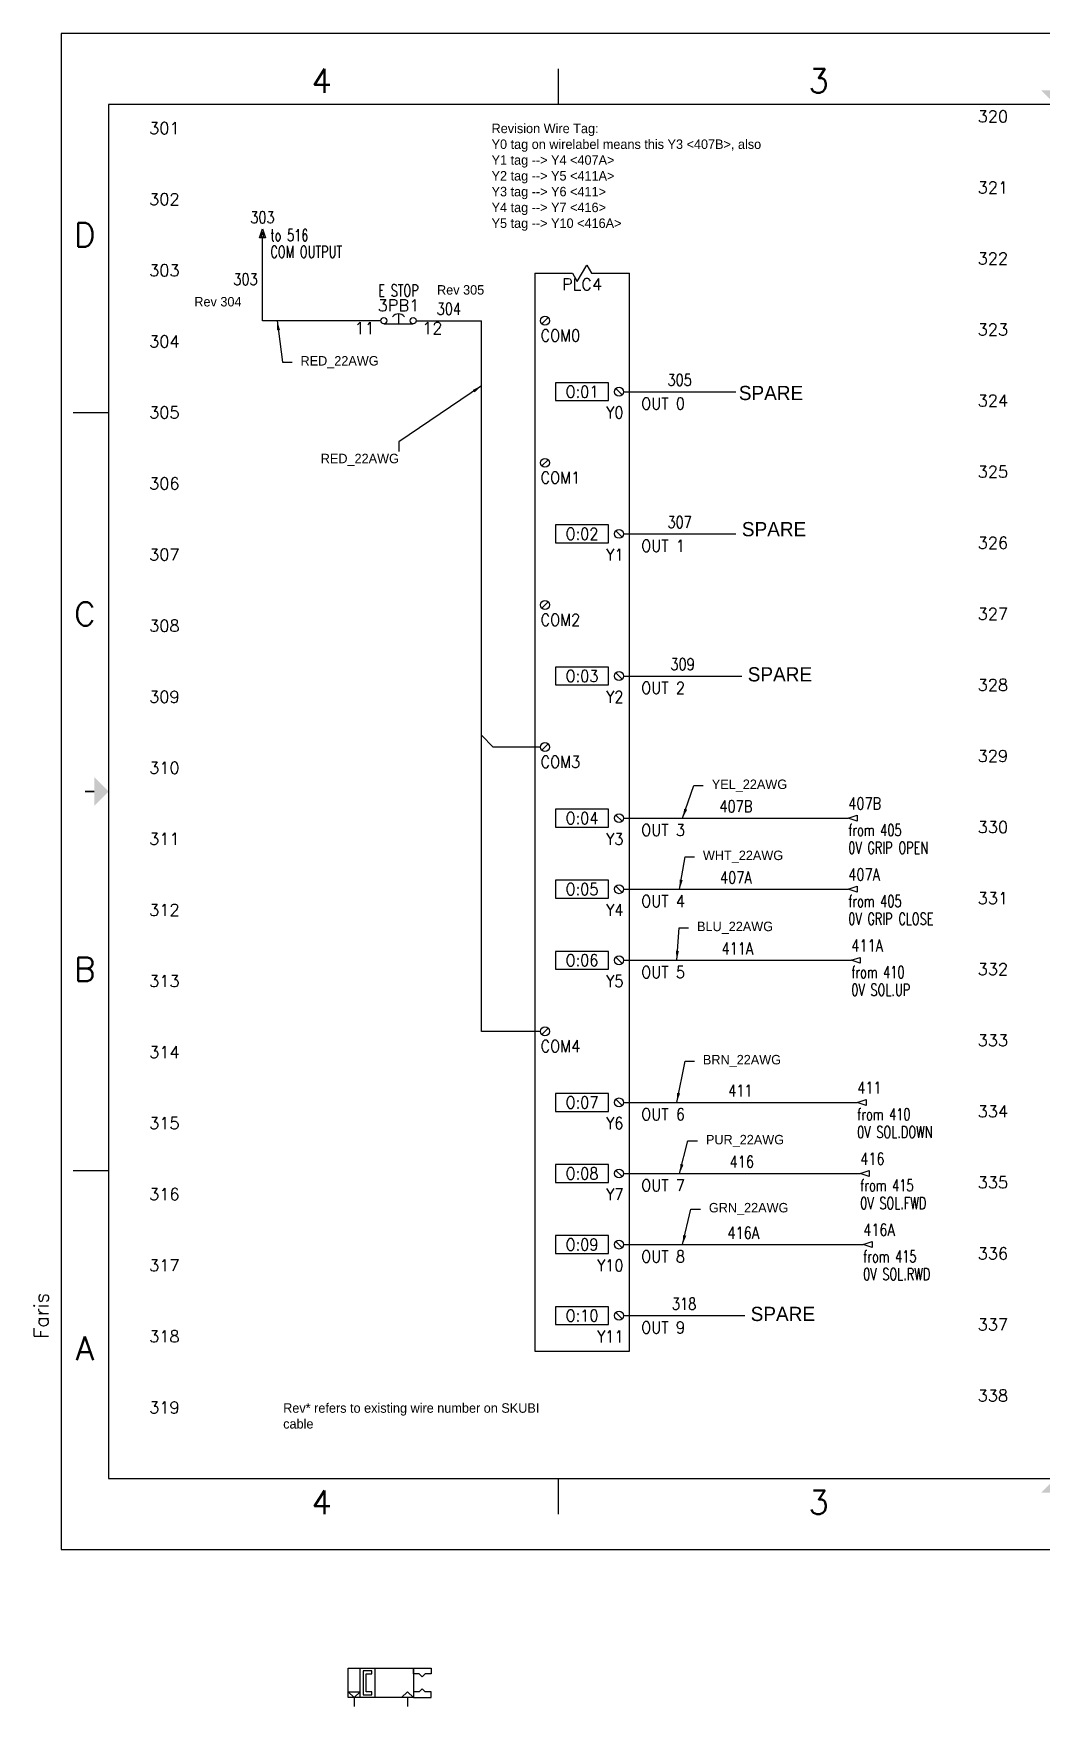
# Model space of a CAD drawing. Header units: inches. Extents: x -0.3 to 21, y -1.7 to 16.
# Drawn here: x -0.29 to 10.35, y -1.66 to 16 of the extents above; entities that cross this region are included whole.
import ezdxf
from ezdxf.enums import TextEntityAlignment as Align

# ---------------------------------------------------------------- set-up
doc = ezdxf.new("R2010")
doc.units = ezdxf.units.IN
doc.header["$MEASUREMENT"] = 0
for name, color, linetype in [('BLU_22AWG', 7, 'Continuous'), ('BRN_22AWG', 7, 'Continuous'), ('DESC', 1, 'Continuous'), ('GRN_22AWG', 7, 'Continuous'), ('GRY_20AWG', 9, 'Continuous'), ('MISC', 2, 'Continuous'), ('POS', 3, 'Continuous'), ('PUR_22AWG', 7, 'Continuous'), ('RED_22AWG', 7, 'Continuous'), ('SYMS', 7, 'Continuous'), ('TAGS', 51, 'Continuous'), ('TB_LABELS', 1, 'Continuous'), ('TERMS', 4, 'Continuous'), ('Title Block', 7, 'Continuous'), ('Viewport', 7, 'Continuous'), ('WHT_22AWG', 7, 'Continuous'), ('WIRENO', 70, 'Continuous'), ('WIREREF', 61, 'Continuous'), ('WIREREF_DEST', 61, 'Continuous'), ('XREF', 7, 'Continuous'), ('YEL_22AWG', 7, 'Continuous')]:
    doc.layers.add(name, color=color, linetype=linetype)
doc.styles.add('Roman', font='romans')
doc.styles.add('WD', font='romans.shx')
doc.dimstyles.get("Standard").update_dxf_attribs({"dimtxt": 0.18, "dimasz": 0.18, "dimexe": 0.18, "dimexo": 0.0625, "dimgap": 0.09, "dimtad": 0, "dimtih": 1, "dimtoh": 1, "dimdec": 4, "dimzin": 0, "dimdsep": 46, "dimtxsty": 'Standard', "dimcen": 0.09, "dimadec": 0, "dimazin": 0, "dimtfac": 1, "dimtdec": 4, "dimtofl": 0, "dimtmove": 0, "dimatfit": 3, "dimfxl": 1, "dimtolj": 1, "dimtzin": 0, "dimarcsym": 0})

# ---------------------------------------------------------------- blocks, each defined once
blk = doc.blocks.new('ANSI_border_C')
for p, q in [((20.5, 0.75), (20.5, 2.5)), ((14.25, 0.75), (20.5, 0.75))]:
    blk.add_line(p, q)
at = {"layer": 'Title Block'}
for p, q in [((0, 16), (0, 0)), ((21, 16), (0, 16)), ((21, 0), (21, 16)), ((5.25, 15.25), (5.25, 15.625)), ((15.75, 15.25), (15.75, 15.625)), ((0.5, 15.25), (0.5, 0.75)), ((20.5, 15.25), (0.5, 15.25)), ((15, 15.25), (15, 15)), ((20.5, 0.75), (20.5, 15.25)), ((15, 15), (20.5, 15)), ((0.125, 12), (0.5, 12)), ((20.5, 12), (20.875, 12)), ((0.125, 4), (0.5, 4)), ((20.5, 4), (20.875, 4)), ((0.5, 0.75), (20.5, 0.75)), ((5.25, 0.375), (5.25, 0.75)), ((15.75, 0.375), (15.75, 0.75)), ((0, 0), (21, 0))]:
    blk.add_line(p, q, dxfattribs=at)
at = {"layer": 'Title Block', "const_width": 0.02}
for points in [[(10.5, 15.5), (10.5, 15.4)], [(0.25, 8), (0.35, 8)], [(20.75, 8), (20.65, 8)], [(10.5, 0.5), (10.5, 0.6)]]:
    blk.add_lwpolyline(points, dxfattribs=at)
at = {"layer": 'Title Block'}
for points in [[(10.35, 15.4), (10.65, 15.4), (10.5, 15.25)], [(0.35, 7.85), (0.35, 8.15), (0.5, 8)], [(20.65, 7.85), (20.65, 8.15), (20.5, 8)], [(10.35, 0.6), (10.65, 0.6), (10.5, 0.75)]]:
    blk.add_solid(points, dxfattribs=at)
at = {"layer": 'Title Block', "style": 'Roman'}
for s, p in [('4', (2.75, 15.5)), ('3', (8, 15.5)), ('2', (13, 15.5)), ('1', (18.25, 15.5)), ('D', (0.25, 13.875)), ('D', (20.75, 13.875)), ('C', (0.25, 9.875)), ('C', (20.75, 9.875)), ('B', (0.25, 6.125)), ('B', (20.75, 6.125)), ('A', (0.25, 2.125)), ('A', (20.75, 2.125)), ('4', (2.75, 0.5)), ('3', (8, 0.5)), ('2', (13, 0.5)), ('1', (18.25, 0.5))]:
    blk.add_text(s, height=0.25, dxfattribs=at).set_placement(p, align=Align.MIDDLE_CENTER)
blk.add_text('REVISIONS', height=0.065, dxfattribs=at).set_placement((17.71, 15.083))
blk = doc.blocks.new('JIC_border_C')
blk.add_blockref('ANSI_border_C', (0, 0))
blk = doc.blocks.new('JIC_tblock_desc_C')
for p, q in [((0, 0), (0, 1.75)), ((-6.25, 0), (0, 0))]:
    blk.add_line(p, q)
at = {"layer": 'Title Block'}
for p, q in [((-6.25, 0), (-6.25, 1.75)), ((-6.25, 1.75), (0, 1.75)), ((-4.25, 0), (-4.25, 1.75)), ((-4.25, 1.25), (0, 1.25)), ((-6.25, 0.63), (0, 0.63)), ((-3.87, 0.25), (-3.87, 0.63)), ((-2.75, 0.25), (-2.75, 0.63)), ((-0.38, 0.25), (-0.38, 0.63)), ((-6.25, 0.315), (-4.25, 0.315)), ((-4.25, 0.25), (0, 0.25)), ((-3.25, 0), (-3.25, 0.25)), ((-1.75, 0), (-1.75, 0.25))]:
    blk.add_line(p, q, dxfattribs=at)
at = {"color": 0, "style": 'Roman', "flags": 8}
for tag, p in [('FNAME', (-20.636, 6.819)), ('REVDATE', (-20.636, 4.106)), ('USER', (-20.636, 1.477))]:
    blk.add_attdef(tag, p, '', height=0.15, rotation=90, dxfattribs=at)
at = {"style": 'WD'}
for tag, p in [('PROJDESC', (-2.125, 1.5)), ('TITLE1', (-2.125, 1.095)), ('TITLE2', (-2.125, 0.785))]:
    blk.add_attdef(tag, text='', height=0.08, dxfattribs=at).set_placement(p, align=Align.CENTER)
for tag, p in [('SIZE', (-4.162, 0.32)), ('FSCM_NO', (-3.4, 0.337)), ('DWG_NO', (-1.659, 0.337)), ('REV', (-0.265, 0.303)), ('SCALE', (-3.634, 0.069)), ('SHEET', (-0.883, 0.092))]:
    blk.add_attdef(tag, p, '', height=0.065, dxfattribs=at)
at = {"style": 'WD', "flags": 1}
blk.add_attdef('WD_TB', (-5.57, 0.177), '', height=0.086, dxfattribs=at)
at = {"layer": 'TB_LABELS', "style": 'WD'}
for s, p in [('SIZE', (-4.204, 0.604)), ('FSCM NO', (-3.819, 0.588)), ('DRAWING NUMBER', (-2.689, 0.579)), ('REV', (-0.336, 0.588)), ('SCALE', (-4.204, 0.158)), ('SHEET', (-1.701, 0.164))]:
    blk.add_text(s, height=0.08, dxfattribs=at).set_placement(p, align=Align.TOP_LEFT)
blk = doc.blocks.new('PLCIO_146F')
at = {"layer": 'SYMS'}
for p, q in [((-0.05, 0.413), (0.05, 0.587)), ((0.05, 0.587), (0.1, 0.5)), ((-0.5, 0.5), (-0.1, 0.5)), ((-0.5, 0.5), (-0.5, -10.875)), ((-0.1, 0.5), (-0.05, 0.413)), ((0.1, 0.5), (0.5, 0.5)), ((0.5, -10.875), (0.5, 0.5)), ((-0.357, 0.033), (-0.424, -0.033)), ((0.281, -0.656), (-0.281, -0.656)), ((-0.281, -0.656), (-0.281, -0.844)), ((0.281, -0.844), (0.281, -0.656)), ((-0.281, -0.844), (0.281, -0.844)), ((0.357, -0.717), (0.424, -0.783)), ((-0.357, -1.467), (-0.424, -1.533)), ((0.281, -2.156), (-0.281, -2.156)), ((-0.281, -2.156), (-0.281, -2.344)), ((0.281, -2.344), (0.281, -2.156)), ((0.357, -2.217), (0.424, -2.283)), ((-0.281, -2.344), (0.281, -2.344)), ((-0.357, -2.967), (-0.424, -3.033)), ((0.281, -3.656), (-0.281, -3.656)), ((-0.281, -3.656), (-0.281, -3.844)), ((0.281, -3.844), (0.281, -3.656)), ((-0.281, -3.844), (0.281, -3.844)), ((0.357, -3.717), (0.424, -3.783)), ((-0.357, -4.467), (-0.424, -4.533)), ((0.281, -5.156), (-0.281, -5.156)), ((-0.281, -5.156), (-0.281, -5.344)), ((0.281, -5.344), (0.281, -5.156)), ((0.357, -5.217), (0.424, -5.283)), ((-0.281, -5.344), (0.281, -5.344)), ((0.281, -5.906), (-0.281, -5.906)), ((-0.281, -5.906), (-0.281, -6.094)), ((0.281, -6.094), (0.281, -5.906)), ((0.357, -5.967), (0.424, -6.033)), ((-0.281, -6.094), (0.281, -6.094)), ((0.281, -6.656), (-0.281, -6.656)), ((-0.281, -6.656), (-0.281, -6.844)), ((0.281, -6.844), (0.281, -6.656)), ((-0.281, -6.844), (0.281, -6.844)), ((0.357, -6.717), (0.424, -6.783)), ((-0.357, -7.467), (-0.424, -7.533)), ((0.281, -8.156), (-0.281, -8.156)), ((-0.281, -8.156), (-0.281, -8.344)), ((0.281, -8.344), (0.281, -8.156)), ((0.357, -8.217), (0.424, -8.283)), ((-0.281, -8.344), (0.281, -8.344)), ((0.281, -8.906), (-0.281, -8.906)), ((-0.281, -8.906), (-0.281, -9.094)), ((0.281, -9.094), (0.281, -8.906)), ((0.357, -8.967), (0.424, -9.033)), ((-0.281, -9.094), (0.281, -9.094)), ((0.281, -9.656), (-0.281, -9.656)), ((-0.281, -9.656), (-0.281, -9.844)), ((0.281, -9.844), (0.281, -9.656)), ((-0.281, -9.844), (0.281, -9.844)), ((0.357, -9.717), (0.424, -9.783)), ((0.281, -10.406), (-0.281, -10.406)), ((-0.281, -10.406), (-0.281, -10.594)), ((0.281, -10.594), (0.281, -10.406)), ((-0.281, -10.594), (0.281, -10.594)), ((0.357, -10.467), (0.424, -10.533)), ((-0.5, -10.875), (0.5, -10.875))]:
    blk.add_line(p, q, dxfattribs=at)
for centre in [(-0.391, 0), (0.391, -0.75), (-0.391, -1.5), (0.391, -2.25), (-0.391, -3), (0.391, -3.75), (-0.391, -4.5), (0.391, -5.25), (0.391, -6), (0.391, -6.75), (-0.391, -7.5), (0.391, -8.25), (0.391, -9), (0.391, -9.75), (0.391, -10.5)]:
    blk.add_circle(centre, 0.0469, dxfattribs=at)
at = {"style": 'WD', "width": 0.8}
for tag, p in [('INST', (0, 1.482)), ('LOC', (0, 1.312))]:
    blk.add_attdef(tag, text='', height=0.125, dxfattribs=at).set_placement(p, align=Align.CENTER)
at = {"style": 'WD'}
blk.add_attdef('TAG_2', text='', height=0.125, dxfattribs=at).set_placement((0, 0.322), align=Align.CENTER)
at = {"layer": 'SYMS', "style": 'WD', "flags": 1}
for tag, p in [('X4TERM21', (-0.438, 0)), ('X1TERM22', (0.438, -0.75)), ('X4TERM23', (-0.438, -1.5)), ('X1TERM24', (0.438, -2.25)), ('X4TERM25', (-0.438, -3)), ('X1TERM26', (0.438, -3.75)), ('X4TERM27', (-0.438, -4.5)), ('X1TERM28', (0.438, -5.25)), ('X1TERM29', (0.438, -6)), ('X1TERM30', (0.438, -6.75)), ('X4TERM31', (-0.438, -7.5)), ('X1TERM32', (0.438, -8.25)), ('X1TERM33', (0.438, -9)), ('X1TERM34', (0.438, -9.75)), ('X1TERM35', (0.438, -10.5))]:
    blk.add_attdef(tag, p, '', height=0.01, dxfattribs=at)
at = {"layer": 'SYMS', "style": 'WD'}
for tag, width, p in [('TERMDESC21', 0.8, (-0.625, -0.062)), ('TERM22', 0.9, (0.438, -0.906)), ('TERMDESC23', 0.8, (-0.625, -1.562)), ('TERM24', 0.9, (0.438, -2.406)), ('TERMDESC25', 0.8, (-0.625, -3.062)), ('TERM26', 0.9, (0.438, -3.906)), ('TERMDESC27', 0.8, (-0.625, -4.562)), ('TERM28', 0.9, (0.438, -5.406)), ('TERM29', 0.9, (0.438, -6.156)), ('TERM30', 0.9, (0.438, -6.906)), ('TERMDESC31', 0.8, (-0.625, -7.562)), ('TERM32', 0.9, (0.438, -8.406)), ('TERM33', 0.9, (0.438, -9.156)), ('TERM34', 0.9, (0.438, -9.906)), ('TERM35', 0.9, (0.438, -10.656))]:
    blk.add_attdef(tag, text='', height=0.125, dxfattribs=dict(at, width=width)).set_placement(p, align=Align.TOP_RIGHT)
at = {"layer": 'SYMS', "style": 'WD', "width": 0.9}
for tag, p in [('TERM21', (-0.438, -0.094)), ('TERMDESC22', (0.625, -0.812)), ('TERM23', (-0.438, -1.594)), ('TERMDESC24', (0.625, -2.312)), ('TERM25', (-0.438, -3.094)), ('TERMDESC26', (0.625, -3.812)), ('TERM27', (-0.438, -4.594)), ('TERMDESC28', (0.625, -5.312)), ('TERMDESC29', (0.625, -6.062)), ('TERMDESC30', (0.625, -6.812)), ('TERM31', (-0.438, -7.594)), ('TERMDESC32', (0.625, -8.312)), ('TERMDESC33', (0.625, -9.062)), ('TERMDESC34', (0.625, -9.812)), ('TERMDESC35', (0.625, -10.562))]:
    blk.add_attdef(tag, text='', height=0.125, dxfattribs=at).set_placement(p, align=Align.TOP_LEFT)
for tag, p in [('DESCA22', (-0.688, -0.719)), ('DESCB22', (-0.688, -0.875)), ('DESCC22', (-0.688, -1.031)), ('DESCD22', (-0.688, -1.188)), ('DESCE22', (-0.688, -1.344)), ('DESCA24', (-0.688, -2.219)), ('DESCB24', (-0.688, -2.375)), ('DESCC24', (-0.688, -2.531)), ('DESCD24', (-0.688, -2.688)), ('DESCE24', (-0.688, -2.844)), ('DESCA26', (-0.688, -3.719)), ('DESCB26', (-0.688, -3.875)), ('DESCC26', (-0.688, -4.031)), ('DESCD26', (-0.688, -4.188)), ('DESCE26', (-0.688, -4.344)), ('DESCA28', (-0.688, -5.219)), ('DESCB28', (-0.688, -5.375)), ('DESCC28', (-0.688, -5.531)), ('DESCD28', (-0.688, -5.688)), ('DESCE28', (-0.688, -5.844)), ('DESCB29', (-0.688, -6.125)), ('DESCA29', (-0.688, -5.969)), ('DESCC29', (-0.688, -6.281)), ('DESCD29', (-0.688, -6.438)), ('DESCE29', (-0.688, -6.594)), ('DESCA30', (-0.688, -6.719)), ('DESCB30', (-0.688, -6.875)), ('DESCC30', (-0.688, -7.031)), ('DESCD30', (-0.688, -7.188)), ('DESCE30', (-0.688, -7.344)), ('DESCA32', (-0.688, -8.219)), ('DESCB32', (-0.688, -8.375)), ('DESCC32', (-0.688, -8.531)), ('DESCD32', (-0.688, -8.688)), ('DESCE32', (-0.688, -8.844)), ('DESCB33', (-0.688, -9.125)), ('DESCA33', (-0.688, -8.969)), ('DESCC33', (-0.688, -9.281)), ('DESCD33', (-0.688, -9.438)), ('DESCE33', (-0.688, -9.594)), ('DESCA34', (-0.688, -9.719)), ('DESCB34', (-0.688, -9.875)), ('DESCC34', (-0.688, -10.031)), ('DESCD34', (-0.688, -10.188)), ('DESCE34', (-0.688, -10.344)), ('DESCA35', (-0.688, -10.469)), ('DESCB35', (-0.688, -10.625)), ('DESCC35', (-0.688, -10.781)), ('DESCD35', (-0.688, -10.938)), ('DESCE35', (-0.688, -11.094))]:
    blk.add_attdef(tag, text='', height=0.125, dxfattribs=at).set_placement(p, align=Align.RIGHT)
for tag, p in [('TAGA22', (0, -0.75)), ('TAGA24', (0, -2.25)), ('TAGA26', (0, -3.75)), ('TAGA28', (0, -5.25)), ('TAGA29', (0, -6)), ('TAGA30', (0, -6.75)), ('TAGA32', (0, -8.25)), ('TAGA33', (0, -9)), ('TAGA34', (0, -9.75)), ('TAGA35', (0, -10.5))]:
    blk.add_attdef(tag, text='', height=0.125, dxfattribs=at).set_placement(p, align=Align.MIDDLE_CENTER)
blk = doc.blocks.new('WD_MLRH')
at = {"style": 'WD'}
blk.add_attdef('RUNGFIRST', text='', height=0.125, dxfattribs=at).set_placement((-0.25, 0), align=Align.MIDDLE_RIGHT)
at = {"style": 'WD', "flags": 1}
for tag, p in [('RUNGHORV', (-0.25, -0.127)), ('RUNGDIST', (-0.25, -0.2)), ('RUNGINC', (-0.25, -0.163)), ('WIRE-START', (-0.25, -0.356)), ('WIREMODE', (-0.25, -0.281)), ('RUNGCNT', (-0.25, -0.237)), ('WIREFMT', (-0.25, -0.321)), ('WIRE-GSUF', (-0.25, -0.396)), ('PH3SPACE', (-0.25, -0.437))]:
    blk.add_attdef(tag, text='', height=0.025, dxfattribs=at).set_placement(p, align=Align.RIGHT)
blk = doc.blocks.new('HPB12M')
for p, q in [((0, 0.074), (0, -0.031)), ((-0.156, -0.032), (0.156, -0.032))]:
    blk.add_line(p, q)
for centre in [(-0.155, 0), (0.155, 0)]:
    blk.add_circle(centre, 0.0322)
blk.add_arc((0, -0.006), 0.0781, 36.8699, 143.1301)
at = {"style": 'WD', "width": 0.7}
for tag, p in [('INST', (0, 0.738)), ('DESC1', (0, 0.412)), ('LOC', (0, 0.568)), ('DESC2', (0, 0.255)), ('XREF', (0, -0.232))]:
    blk.add_attdef(tag, text='', height=0.125, dxfattribs=at).set_placement(p, align=Align.CENTER)
at = {"style": 'WD'}
blk.add_attdef('TAG1', text='', height=0.125, dxfattribs=at).set_placement((0, 0.099), align=Align.CENTER)
for tag, p, height, flags in [('X4TERM01', (-0.188, 0), 0.0125, 1), ('FAMILY', (0.054, 0.058), 0.01, 9), ('CONTACT', (0.054, 0.042), 0.01, 9), ('X1TERM02', (0.188, 0), 0.0125, 1)]:
    blk.add_attdef(tag, p, '', height=height, dxfattribs=dict(at, flags=flags))
for tag, p in [('X2LINK', (0, 0.125)), ('X8LINK', (0, -0.094))]:
    blk.add_attdef(tag, p, '', height=0.01, dxfattribs=at)
at = {"linetype": 'Continuous', "style": 'WD', "flags": 9}
for tag, p in [('MFG', (0.076, 0)), ('CAT', (0.076, 0.017)), ('ASSYCODE', (0.076, -0.017))]:
    blk.add_attdef(tag, text='', height=0.01, dxfattribs=at).set_placement(p, align=Align.CENTER)
at = {"linetype": 'Continuous', "style": 'WD', "flags": 8}
blk.add_attdef('TERM01', text='', height=0.125, dxfattribs=at).set_placement((-0.25, -0.016), align=Align.TOP_RIGHT)
blk.add_attdef('TERM02', text='', height=0.125, dxfattribs=at).set_placement((0.25, -0.016), align=Align.TOP_LEFT)
blk = doc.blocks.new('WD_WNH')
at = {"linetype": 'Continuous', "style": 'WD', "width": 0.8}
blk.add_attdef('WIRENO', text='', height=0.125, dxfattribs=at).set_placement((0, 0.062), align=Align.CENTER)
at = {"style": 'WD', "flags": 1}
for tag, p in [('W01USER', (0, 0.078)), ('W02USER', (0, 0.07)), ('W03USER', (0, 0.062)), ('W04USER', (0, 0.055)), ('W05USER', (0, 0.047)), ('W06USER', (0, 0.039)), ('W07USER', (0, 0.031)), ('W08USER', (0, 0.023)), ('W09USER', (0, 0.016)), ('W10USER', (0, 0.008))]:
    blk.add_attdef(tag, text='', height=0.005, dxfattribs=at).set_placement(p, align=Align.CENTER)
blk = doc.blocks.new('HA1S2')
for points in [[(0, 0), (-0.031, 0), (0, 0.094), (0.031, 0), (0, 0)], [(-0.016, 0.011), (0.016, 0.011), (0, 0.058), (-0.016, 0.011)]]:
    blk.add_lwpolyline(points)
at = {"style": 'WD', "width": 0.8, "flags": 8}
blk.add_attdef('WIRENO', text='', height=0.125, dxfattribs=at).set_placement((0, 0.153), align=Align.CENTER)
at = {"style": 'WD', "flags": 1}
for tag, p in [('X8TERM01', (0, 0)), ('SIGCODE', (0.026, 0.066))]:
    blk.add_attdef(tag, p, '', height=0.01, dxfattribs=at)
at = {"style": 'WD', "width": 0.7}
for tag, p in [('XREF', (0.084, -0.036)), ('DESC1', (0.084, -0.211))]:
    blk.add_attdef(tag, p, '', height=0.125, dxfattribs=at)
blk = doc.blocks.new('WD_WNV')
at = {"linetype": 'Continuous', "style": 'WD', "width": 0.8}
blk.add_attdef('WIRENO', text='', height=0.125, dxfattribs=at).set_placement((-0.05, 0), align=Align.MIDDLE_RIGHT)
at = {"style": 'WD', "flags": 1}
for tag, p in [('W01USER', (-0.062, 0.094)), ('W02USER', (-0.062, 0.086)), ('W03USER', (-0.062, 0.078)), ('W04USER', (-0.062, 0.07)), ('W05USER', (-0.062, 0.062)), ('W06USER', (-0.062, 0.055)), ('W07USER', (-0.062, 0.047)), ('W08USER', (-0.062, 0.039)), ('W09USER', (-0.062, 0.031)), ('W10USER', (-0.062, 0.023))]:
    blk.add_attdef(tag, text='', height=0.005, dxfattribs=at).set_placement(p, align=Align.CENTER)
blk = doc.blocks.new('HT0_281')
for p in [(0, -0.125), (0.125, 0)]:
    blk.add_line(p, (0, 0.125))
at = {"style": 'WD', "flags": 1}
for tag, p in [('X2TERM01', (0, 0.125)), ('WDWSEQ', (0.096, 0.061)), ('X1TERM01', (0.125, 0)), ('X8TERM01', (0, -0.125))]:
    blk.add_attdef(tag, p, '', height=0.02, dxfattribs=at)
blk = doc.blocks.new('HA1D1')
blk.add_lwpolyline([(0.094, 0), (0.094, -0.031), (0, 0), (0.094, 0.031), (0.094, 0)])
at = {"style": 'WD', "width": 0.8, "flags": 8}
blk.add_attdef('WIRENO', (0, 0.094), '', height=0.125, dxfattribs=at)
at = {"style": 'WD', "flags": 1}
for tag, p in [('SIGCODE', (-0.02, 0.047)), ('X4TERM01', (0, 0))]:
    blk.add_attdef(tag, p, '', height=0.01, dxfattribs=at)
at = {"style": 'WD', "width": 0.7}
for tag, p in [('XREF', (0, -0.188)), ('DESC1', (0, -0.375))]:
    blk.add_attdef(tag, p, '', height=0.125, dxfattribs=at)

msp = doc.modelspace()

# ---------------------------------------------------------------- linework, layer by layer
for p, q in [((3.156, -1.562), (3.156, -1.25)), ((3.188, -1.281), (3.188, -1.531)), ((3.25, -1.281), (3.188, -1.281)), ((3.219, -1.5), (3.219, -1.312)), ((3.219, -1.312), (3.25, -1.312)), ((3.281, -1.281), (3.25, -1.281)), ((3.25, -1.312), (3.281, -1.312)), ((3.281, -1.312), (3.281, -1.281)), ((3.312, -1.25), (3.312, -1.562)), ((3.781, -1.312), (3.812, -1.344)), ((3.812, -1.344), (3.844, -1.312)), ((3.094, -1.562), (3.031, -1.5)), ((3.031, -1.5), (3.156, -1.5)), ((3.156, -1.5), (3.094, -1.562)), ((3.094, -1.562), (3.094, -1.656)), ((3.188, -1.531), (3.25, -1.531)), ((3.25, -1.5), (3.219, -1.5)), ((3.281, -1.5), (3.25, -1.5)), ((3.25, -1.531), (3.281, -1.531)), ((3.281, -1.531), (3.281, -1.5)), ((3.656, -1.5), (3.594, -1.562)), ((3.719, -1.562), (3.656, -1.5)), ((3.656, -1.562), (3.656, -1.656)), ((3.781, -1.5), (3.812, -1.469)), ((3.812, -1.469), (3.844, -1.5))]:
    msp.add_line(p, q)
msp.add_lwpolyline([(3.031, -1.25), (3.719, -1.25), (3.719, -1.562), (3.031, -1.562)], close=True)
for points in [[(3.781, -1.312), (3.719, -1.312), (3.719, -1.25), (3.906, -1.25), (3.906, -1.312), (3.844, -1.312)], [(3.781, -1.5), (3.719, -1.5), (3.719, -1.562), (3.906, -1.562), (3.906, -1.5), (3.844, -1.5)]]:
    msp.add_lwpolyline(points)
at = {"layer": 'BLU_22AWG'}
msp.add_line((5.938, 6.219), (8.344, 6.219), dxfattribs=at)
at = {"layer": 'BRN_22AWG'}
msp.add_line((5.938, 4.719), (8.406, 4.719), dxfattribs=at)
at = {"layer": 'GRN_22AWG'}
msp.add_line((5.938, 3.219), (8.469, 3.219), dxfattribs=at)
at = {"layer": 'GRY_20AWG'}
for p, q in [((5.938, 12.219), (7.125, 12.219)), ((5.938, 10.719), (7.125, 10.719)), ((5.938, 9.219), (7.188, 9.219)), ((5.938, 2.469), (7.219, 2.469))]:
    msp.add_line(p, q, dxfattribs=at)
at = {"layer": 'PUR_22AWG'}
msp.add_line((5.938, 3.969), (8.438, 3.969), dxfattribs=at)
at = {"layer": 'RED_22AWG'}
for p, q in [((2.125, 12.969), (2.125, 13.844)), ((3.375, 12.969), (2.125, 12.969)), ((3.75, 12.969), (4.438, 12.969)), ((4.438, 8.594), (4.438, 12.969)), ((4.438, 5.469), (4.438, 8.344)), ((5.062, 8.469), (4.562, 8.469)), ((5.062, 5.469), (4.438, 5.469))]:
    msp.add_line(p, q, dxfattribs=at)
at = {"layer": 'WHT_22AWG'}
msp.add_line((5.938, 6.969), (8.312, 6.969), dxfattribs=at)
at = {"layer": 'YEL_22AWG'}
msp.add_line((5.938, 7.719), (8.312, 7.719), dxfattribs=at)

# ---------------------------------------------------------------- block references
ref = msp.add_blockref('WD_MLRH', (1.5, 15))
ref.add_attrib('RUNGFIRST', '301', dxfattribs={"layer": 'MISC', "height": 0.125, "style": 'WD'}).set_placement((1.25, 15), align=Align.MIDDLE_RIGHT)
ref = msp.add_blockref('JIC_tblock_desc_C', (20.5, 0.75))
ref.add_attrib('SHEET', '3', (19.617, 0.843), dxfattribs={"height": 0.065, "style": 'WD'})
ref.add_attrib('SCALE', '1', (16.866, 0.819), dxfattribs={"height": 0.065, "style": 'WD'})
ref.add_attrib('REV', '1', (20.235, 1.053), dxfattribs={"height": 0.065, "style": 'WD'})
ref.add_attrib('SIZE', 'JIC C', (16.338, 1.07), dxfattribs={"height": 0.065, "style": 'WD'})
ref.add_attrib('TITLE2', 'DIGITAL OUTPUT SCHEMATIC', dxfattribs={"height": 0.08, "style": 'WD'}).set_placement((18.375, 1.535), align=Align.CENTER)
ref.add_attrib('TITLE1', 'SMK Unggulan Bina Insani', dxfattribs={"height": 0.08, "style": 'WD'}).set_placement((18.375, 1.845), align=Align.CENTER)
ref.add_attrib('PROJDESC', 'Digital Output (Relay Type) and 12V Distribution to Solenoid Coil', dxfattribs={"height": 0.08, "style": 'WD'}).set_placement((18.375, 2.25), align=Align.CENTER)
ref.add_attrib('USER', 'Faris', (-0.136, 2.227), dxfattribs={"color": 0, "height": 0.15, "rotation": 90, "style": 'Roman', "flags": 8})
at = {"layer": 'GRY_20AWG'}
ref = msp.add_blockref('WD_MLRH', (10.25, 15.125), dxfattribs=at)
ref.add_attrib('RUNGFIRST', '320', dxfattribs={"layer": 'MISC', "height": 0.125, "style": 'WD'}).set_placement((10, 15.125), align=Align.MIDDLE_RIGHT)
at = {"layer": 'RED_22AWG'}
msp.add_blockref('HT0_281', (4.438, 8.469), dxfattribs=at)
at = {"layer": 'SYMS'}
ref = msp.add_blockref('HA1S2', (2.125, 13.844), dxfattribs=at)
ref.add_attrib('DESC1', 'COM OUTPUT', (2.209, 13.633), dxfattribs={"layer": 'DESC', "height": 0.125, "style": 'WD', "width": 0.7})
ref.add_attrib('WIRENO', '303', dxfattribs={"layer": 'WIREREF', "height": 0.125, "style": 'WD', "width": 0.8, "flags": 8}).set_placement((2.125, 13.997), align=Align.CENTER)
ref.add_attrib('XREF', 'to 516', (2.209, 13.808), dxfattribs={"layer": 'XREF', "height": 0.125, "style": 'WD', "width": 0.7})
ref = msp.add_blockref('PLCIO_146F', (5.5, 12.969), dxfattribs=at)
ref.add_attrib('TERM21', 'COM0', dxfattribs={"layer": 'TERMS', "height": 0.125, "style": 'WD', "width": 0.9}).set_placement((5.062, 12.875), align=Align.TOP_LEFT)
ref.add_attrib('TERM22', 'Y0', dxfattribs={"layer": 'TERMS', "height": 0.125, "style": 'WD', "width": 0.9}).set_placement((5.938, 12.062), align=Align.TOP_RIGHT)
ref.add_attrib('TAGA22', 'O:01', dxfattribs={"layer": 'TAGS', "height": 0.125, "style": 'WD', "width": 0.9}).set_placement((5.5, 12.219), align=Align.MIDDLE_CENTER)
ref.add_attrib('TERMDESC22', 'OUT 0', dxfattribs={"layer": 'TERMS', "height": 0.125, "style": 'WD', "width": 0.9}).set_placement((6.125, 12.156), align=Align.TOP_LEFT)
ref.add_attrib('TERM23', 'COM1', dxfattribs={"layer": 'TERMS', "height": 0.125, "style": 'WD', "width": 0.9}).set_placement((5.062, 11.375), align=Align.TOP_LEFT)
ref.add_attrib('TERM24', 'Y1', dxfattribs={"layer": 'TERMS', "height": 0.125, "style": 'WD', "width": 0.9}).set_placement((5.938, 10.562), align=Align.TOP_RIGHT)
ref.add_attrib('TAGA24', 'O:02', dxfattribs={"layer": 'TAGS', "height": 0.125, "style": 'WD', "width": 0.9}).set_placement((5.5, 10.719), align=Align.MIDDLE_CENTER)
ref.add_attrib('TERMDESC24', 'OUT 1', dxfattribs={"layer": 'TERMS', "height": 0.125, "style": 'WD', "width": 0.9}).set_placement((6.125, 10.656), align=Align.TOP_LEFT)
ref.add_attrib('TERM25', 'COM2', dxfattribs={"layer": 'TERMS', "height": 0.125, "style": 'WD', "width": 0.9}).set_placement((5.062, 9.875), align=Align.TOP_LEFT)
ref.add_attrib('TERM26', 'Y2', dxfattribs={"layer": 'TERMS', "height": 0.125, "style": 'WD', "width": 0.9}).set_placement((5.938, 9.062), align=Align.TOP_RIGHT)
ref.add_attrib('TAGA26', 'O:03', dxfattribs={"layer": 'TAGS', "height": 0.125, "style": 'WD', "width": 0.9}).set_placement((5.5, 9.219), align=Align.MIDDLE_CENTER)
ref.add_attrib('TERMDESC26', 'OUT 2', dxfattribs={"layer": 'TERMS', "height": 0.125, "style": 'WD', "width": 0.9}).set_placement((6.125, 9.156), align=Align.TOP_LEFT)
ref.add_attrib('TERM27', 'COM3', dxfattribs={"layer": 'TERMS', "height": 0.125, "style": 'WD', "width": 0.9}).set_placement((5.062, 8.375), align=Align.TOP_LEFT)
ref.add_attrib('TERM28', 'Y3', dxfattribs={"layer": 'TERMS', "height": 0.125, "style": 'WD', "width": 0.9}).set_placement((5.938, 7.562), align=Align.TOP_RIGHT)
ref.add_attrib('TAGA28', 'O:04', dxfattribs={"layer": 'TAGS', "height": 0.125, "style": 'WD', "width": 0.9}).set_placement((5.5, 7.719), align=Align.MIDDLE_CENTER)
ref.add_attrib('TERMDESC28', 'OUT 3', dxfattribs={"layer": 'TERMS', "height": 0.125, "style": 'WD', "width": 0.9}).set_placement((6.125, 7.656), align=Align.TOP_LEFT)
ref.add_attrib('TERM29', 'Y4', dxfattribs={"layer": 'TERMS', "height": 0.125, "style": 'WD', "width": 0.9}).set_placement((5.938, 6.812), align=Align.TOP_RIGHT)
ref.add_attrib('TAGA29', 'O:05', dxfattribs={"layer": 'TAGS', "height": 0.125, "style": 'WD', "width": 0.9}).set_placement((5.5, 6.969), align=Align.MIDDLE_CENTER)
ref.add_attrib('TERMDESC29', 'OUT 4', dxfattribs={"layer": 'TERMS', "height": 0.125, "style": 'WD', "width": 0.9}).set_placement((6.125, 6.906), align=Align.TOP_LEFT)
ref.add_attrib('TERM30', 'Y5', dxfattribs={"layer": 'TERMS', "height": 0.125, "style": 'WD', "width": 0.9}).set_placement((5.938, 6.062), align=Align.TOP_RIGHT)
ref.add_attrib('TAGA30', 'O:06', dxfattribs={"layer": 'TAGS', "height": 0.125, "style": 'WD', "width": 0.9}).set_placement((5.5, 6.219), align=Align.MIDDLE_CENTER)
ref.add_attrib('TERMDESC30', 'OUT 5', dxfattribs={"layer": 'TERMS', "height": 0.125, "style": 'WD', "width": 0.9}).set_placement((6.125, 6.156), align=Align.TOP_LEFT)
ref.add_attrib('TERM31', 'COM4', dxfattribs={"layer": 'TERMS', "height": 0.125, "style": 'WD', "width": 0.9}).set_placement((5.062, 5.375), align=Align.TOP_LEFT)
ref.add_attrib('TERM32', 'Y6', dxfattribs={"layer": 'TERMS', "height": 0.125, "style": 'WD', "width": 0.9}).set_placement((5.938, 4.562), align=Align.TOP_RIGHT)
ref.add_attrib('TAGA32', 'O:07', dxfattribs={"layer": 'TAGS', "height": 0.125, "style": 'WD', "width": 0.9}).set_placement((5.5, 4.719), align=Align.MIDDLE_CENTER)
ref.add_attrib('TERMDESC32', 'OUT 6', dxfattribs={"layer": 'TERMS', "height": 0.125, "style": 'WD', "width": 0.9}).set_placement((6.125, 4.656), align=Align.TOP_LEFT)
ref.add_attrib('TERM33', 'Y7', dxfattribs={"layer": 'TERMS', "height": 0.125, "style": 'WD', "width": 0.9}).set_placement((5.938, 3.812), align=Align.TOP_RIGHT)
ref.add_attrib('TAGA33', 'O:08', dxfattribs={"layer": 'TAGS', "height": 0.125, "style": 'WD', "width": 0.9}).set_placement((5.5, 3.969), align=Align.MIDDLE_CENTER)
ref.add_attrib('TERMDESC33', 'OUT 7', dxfattribs={"layer": 'TERMS', "height": 0.125, "style": 'WD', "width": 0.9}).set_placement((6.125, 3.906), align=Align.TOP_LEFT)
ref.add_attrib('TERM34', 'Y10', dxfattribs={"layer": 'TERMS', "height": 0.125, "style": 'WD', "width": 0.9}).set_placement((5.938, 3.062), align=Align.TOP_RIGHT)
ref.add_attrib('TAGA34', 'O:09', dxfattribs={"layer": 'TAGS', "height": 0.125, "style": 'WD', "width": 0.9}).set_placement((5.5, 3.219), align=Align.MIDDLE_CENTER)
ref.add_attrib('TERMDESC34', 'OUT 8', dxfattribs={"layer": 'TERMS', "height": 0.125, "style": 'WD', "width": 0.9}).set_placement((6.125, 3.156), align=Align.TOP_LEFT)
ref.add_attrib('TERM35', 'Y11', dxfattribs={"layer": 'TERMS', "height": 0.125, "style": 'WD', "width": 0.9}).set_placement((5.938, 2.312), align=Align.TOP_RIGHT)
ref.add_attrib('TAGA35', 'O:10', dxfattribs={"layer": 'TAGS', "height": 0.125, "style": 'WD', "width": 0.9}).set_placement((5.5, 2.469), align=Align.MIDDLE_CENTER)
ref.add_attrib('TERMDESC35', 'OUT 9', dxfattribs={"layer": 'TERMS', "height": 0.125, "style": 'WD', "width": 0.9}).set_placement((6.125, 2.406), align=Align.TOP_LEFT)
ref.add_attrib('TAG_2', 'PLC4', dxfattribs={"layer": 'TAGS', "height": 0.125, "style": 'WD'}).set_placement((5.5, 13.29), align=Align.CENTER)
ref = msp.add_blockref('HPB12M', (3.562, 12.969), dxfattribs=at)
ref.add_attrib('TERM01', '11', dxfattribs={"layer": 'TERMS', "linetype": 'Continuous', "height": 0.125, "style": 'WD', "flags": 8}).set_placement((3.312, 12.953), align=Align.TOP_RIGHT)
ref.add_attrib('TERM02', '12', dxfattribs={"layer": 'TERMS', "linetype": 'Continuous', "height": 0.125, "style": 'WD', "flags": 8}).set_placement((3.812, 12.953), align=Align.TOP_LEFT)
ref.add_attrib('DESC2', 'E STOP', dxfattribs={"layer": 'DESC', "height": 0.125, "style": 'WD', "width": 0.7}).set_placement((3.562, 13.224), align=Align.CENTER)
ref.add_attrib('TAG1', '3PB1', dxfattribs={"layer": 'TAGS', "height": 0.125, "style": 'WD'}).set_placement((3.562, 13.068), align=Align.CENTER)
ref = msp.add_blockref('HA1D1', (8.312, 7.719), dxfattribs=at)
ref.add_attrib('DESC1', '0V GRIP OPEN', (8.312, 7.344), dxfattribs={"layer": 'DESC', "height": 0.125, "style": 'WD', "width": 0.7})
ref.add_attrib('WIRENO', '407B', (8.312, 7.812), dxfattribs={"layer": 'WIREREF_DEST', "height": 0.125, "style": 'WD', "width": 0.8, "flags": 8})
ref.add_attrib('XREF', 'from 405', (8.312, 7.531), dxfattribs={"layer": 'XREF', "height": 0.125, "style": 'WD', "width": 0.7})
ref = msp.add_blockref('HA1D1', (8.312, 6.969), dxfattribs=at)
ref.add_attrib('DESC1', '0V GRIP CLOSE', (8.312, 6.594), dxfattribs={"layer": 'DESC', "height": 0.125, "style": 'WD', "width": 0.7})
ref.add_attrib('WIRENO', '407A', (8.312, 7.062), dxfattribs={"layer": 'WIREREF_DEST', "height": 0.125, "style": 'WD', "width": 0.8, "flags": 8})
ref.add_attrib('XREF', 'from 405', (8.312, 6.781), dxfattribs={"layer": 'XREF', "height": 0.125, "style": 'WD', "width": 0.7})
ref = msp.add_blockref('HA1D1', (8.344, 6.219), dxfattribs=at)
ref.add_attrib('DESC1', '0V SOL.UP', (8.344, 5.844), dxfattribs={"layer": 'DESC', "height": 0.125, "style": 'WD', "width": 0.7})
ref.add_attrib('WIRENO', '411A', (8.344, 6.312), dxfattribs={"layer": 'WIREREF_DEST', "height": 0.125, "style": 'WD', "width": 0.8, "flags": 8})
ref.add_attrib('XREF', 'from 410', (8.344, 6.031), dxfattribs={"layer": 'XREF', "height": 0.125, "style": 'WD', "width": 0.7})
ref = msp.add_blockref('HA1D1', (8.406, 4.719), dxfattribs=at)
ref.add_attrib('DESC1', '0V SOL.DOWN', (8.406, 4.344), dxfattribs={"layer": 'DESC', "height": 0.125, "style": 'WD', "width": 0.7})
ref.add_attrib('WIRENO', '411', (8.406, 4.812), dxfattribs={"layer": 'WIREREF_DEST', "height": 0.125, "style": 'WD', "width": 0.8, "flags": 8})
ref.add_attrib('XREF', 'from 410', (8.406, 4.531), dxfattribs={"layer": 'XREF', "height": 0.125, "style": 'WD', "width": 0.7})
ref = msp.add_blockref('HA1D1', (8.438, 3.969), dxfattribs=at)
ref.add_attrib('DESC1', '0V SOL.FWD', (8.438, 3.594), dxfattribs={"layer": 'DESC', "height": 0.125, "style": 'WD', "width": 0.7})
ref.add_attrib('WIRENO', '416', (8.438, 4.062), dxfattribs={"layer": 'WIREREF_DEST', "height": 0.125, "style": 'WD', "width": 0.8, "flags": 8})
ref.add_attrib('XREF', 'from 415', (8.438, 3.781), dxfattribs={"layer": 'XREF', "height": 0.125, "style": 'WD', "width": 0.7})
ref = msp.add_blockref('HA1D1', (8.469, 3.219), dxfattribs=at)
ref.add_attrib('DESC1', '0V SOL.RWD', (8.469, 2.844), dxfattribs={"layer": 'DESC', "height": 0.125, "style": 'WD', "width": 0.7})
ref.add_attrib('WIRENO', '416A', (8.469, 3.312), dxfattribs={"layer": 'WIREREF_DEST', "height": 0.125, "style": 'WD', "width": 0.8, "flags": 8})
ref.add_attrib('XREF', 'from 415', (8.469, 3.031), dxfattribs={"layer": 'XREF', "height": 0.125, "style": 'WD', "width": 0.7})
at = {"layer": 'Viewport'}
msp.add_blockref('JIC_border_C', (0, 0), dxfattribs=at)
at = {"layer": 'WIRENO'}
ref = msp.add_blockref('WD_WNV', (2.125, 13.406), dxfattribs=at)
ref.add_attrib('WIRENO', '303', dxfattribs={"linetype": 'Continuous', "height": 0.125, "style": 'WD', "width": 0.8}).set_placement((2.075, 13.406), align=Align.MIDDLE_RIGHT)
ref = msp.add_blockref('WD_WNH', (4.094, 12.969), dxfattribs=at)
ref.add_attrib('WIRENO', '304', dxfattribs={"linetype": 'Continuous', "height": 0.125, "style": 'WD', "width": 0.8}).set_placement((4.094, 13.031), align=Align.CENTER)
ref = msp.add_blockref('WD_WNH', (6.531, 12.219), dxfattribs=at)
ref.add_attrib('WIRENO', '305', dxfattribs={"linetype": 'Continuous', "height": 0.125, "style": 'WD', "width": 0.8}).set_placement((6.531, 12.281), align=Align.CENTER)
ref = msp.add_blockref('WD_WNH', (6.531, 10.719), dxfattribs=at)
ref.add_attrib('WIRENO', '307', dxfattribs={"linetype": 'Continuous', "height": 0.125, "style": 'WD', "width": 0.8}).set_placement((6.531, 10.781), align=Align.CENTER)
ref = msp.add_blockref('WD_WNH', (6.562, 9.219), dxfattribs=at)
ref.add_attrib('WIRENO', '309', dxfattribs={"linetype": 'Continuous', "height": 0.125, "style": 'WD', "width": 0.8}).set_placement((6.562, 9.281), align=Align.CENTER)
ref = msp.add_blockref('WD_WNH', (7.125, 7.719), dxfattribs=at)
ref.add_attrib('WIRENO', '407B', dxfattribs={"linetype": 'Continuous', "height": 0.125, "style": 'WD', "width": 0.8}).set_placement((7.125, 7.781), align=Align.CENTER)
ref = msp.add_blockref('WD_WNH', (7.125, 6.969), dxfattribs=at)
ref.add_attrib('WIRENO', '407A', dxfattribs={"linetype": 'Continuous', "height": 0.125, "style": 'WD', "width": 0.8}).set_placement((7.125, 7.031), align=Align.CENTER)
ref = msp.add_blockref('WD_WNH', (7.141, 6.219), dxfattribs=at)
ref.add_attrib('WIRENO', '411A', dxfattribs={"linetype": 'Continuous', "height": 0.125, "style": 'WD', "width": 0.8}).set_placement((7.141, 6.281), align=Align.CENTER)
ref = msp.add_blockref('WD_WNH', (7.172, 4.719), dxfattribs=at)
ref.add_attrib('WIRENO', '411', dxfattribs={"linetype": 'Continuous', "height": 0.125, "style": 'WD', "width": 0.8}).set_placement((7.172, 4.781), align=Align.CENTER)
ref = msp.add_blockref('WD_WNH', (7.188, 3.969), dxfattribs=at)
ref.add_attrib('WIRENO', '416', dxfattribs={"linetype": 'Continuous', "height": 0.125, "style": 'WD', "width": 0.8}).set_placement((7.188, 4.031), align=Align.CENTER)
ref = msp.add_blockref('WD_WNH', (7.203, 3.219), dxfattribs=at)
ref.add_attrib('WIRENO', '416A', dxfattribs={"linetype": 'Continuous', "height": 0.125, "style": 'WD', "width": 0.8}).set_placement((7.203, 3.281), align=Align.CENTER)
ref = msp.add_blockref('WD_WNH', (6.578, 2.469), dxfattribs=at)
ref.add_attrib('WIRENO', '318', dxfattribs={"linetype": 'Continuous', "height": 0.125, "style": 'WD', "width": 0.8}).set_placement((6.578, 2.531), align=Align.CENTER)

# ---------------------------------------------------------------- texts
at = {"style": 'WD'}
for s, p in [('302', (1.25, 14.25)), ('303', (1.25, 13.5)), ('304', (1.25, 12.75)), ('305', (1.25, 12)), ('306', (1.25, 11.25)), ('307', (1.25, 10.5)), ('308', (1.25, 9.75)), ('309', (1.25, 9)), ('310', (1.25, 8.25)), ('311', (1.25, 7.5)), ('312', (1.25, 6.75)), ('313', (1.25, 6)), ('314', (1.25, 5.25)), ('315', (1.25, 4.5)), ('316', (1.25, 3.75)), ('317', (1.25, 3)), ('318', (1.25, 2.25)), ('319', (1.25, 1.5))]:
    msp.add_text(s, height=0.125, dxfattribs=at).set_placement(p, align=Align.MIDDLE_RIGHT)
at = {"char_height": 0.15, "attachment_point": 1}
for insert in [(7.156, 12.281), (7.188, 10.844), (7.25, 9.312), (7.281, 2.562)]:
    msp.add_mtext_dynamic_manual_height_columns('SPARE', width=0.84375, gutter_width=1, heights=[0.187], dxfattribs=dict(at, insert=insert))
at = {"layer": 'GRY_20AWG', "style": 'WD'}
for s, p in [('321', (10, 14.375)), ('322', (10, 13.625)), ('323', (10, 12.875)), ('324', (10, 12.125)), ('325', (10, 11.375)), ('326', (10, 10.625)), ('327', (10, 9.875)), ('328', (10, 9.125)), ('329', (10, 8.375)), ('330', (10, 7.625)), ('331', (10, 6.875)), ('332', (10, 6.125)), ('333', (10, 5.375)), ('334', (10, 4.625)), ('335', (10, 3.875)), ('336', (10, 3.125)), ('337', (10, 2.375)), ('338', (10, 1.625))]:
    msp.add_text(s, height=0.125, dxfattribs=at).set_placement(p, align=Align.MIDDLE_RIGHT)
at = {"layer": 'POS', "char_height": 0.1}
for s, insert, attachment_point in [('\\A1;RED_22AWG', (2.527, 12.531), 4), ('\\A1;RED_22AWG', (3.566, 11.5), 6), ('\\A1;YEL_22AWG', (6.871, 8.062), 4), ('\\A1;WHT_22AWG', (6.777, 7.312), 4), ('\\A1;BLU_22AWG', (6.715, 6.562), 4), ('\\A1;BRN_22AWG', (6.777, 5.156), 4), ('\\A1;PUR_22AWG', (6.809, 4.312), 4), ('\\A1;GRN_22AWG', (6.84, 3.594), 4)]:
    msp.add_mtext(s, dxfattribs=dict(at, insert=insert, attachment_point=attachment_point))
at = {"layer": 'SYMS', "char_height": 0.1, "attachment_point": 1}
for s, width, heights, insert in [('Revision Wire Tag: \\PY0 tag on wirelabel means this Y3 <407B>, also\\PY1 tag --> Y4 <407A> \\PY2 tag --> Y5 <411A>\\PY3 tag --> Y6 <411>\\PY4 tag --> Y7 <416>\\PY5 tag --> Y10 <416A>', 4.65748, [1.417], (4.545, 15.048)), ('Rev 305', 0.75, [0.347], (3.969, 13.344)), ('Rev 304', 0.75, [0.347], (1.406, 13.219)), ('Rev* refers to existing wire number on SKUBI cable', 2.70861, [0.347], (2.344, 1.544))]:
    msp.add_mtext_dynamic_manual_height_columns(s, width=width, gutter_width=1, heights=heights, dxfattribs=dict(at, insert=insert))

# ---------------------------------------------------------------- leaders
at = {"layer": 'SYMS', "annotation_type": 0, "has_hookline": 1, "hookline_direction": 0}
for points, text_width in [([(2.281, 12.969), (2.337, 12.531), (2.438, 12.531)], 0.9), ([(6.562, 7.719), (6.681, 8.062), (6.781, 8.062)], 0.9), ([(6.531, 6.969), (6.588, 7.312), (6.688, 7.312)], 0.933), ([(6.5, 6.219), (6.525, 6.562), (6.625, 6.562)], 0.9), ([(6.5, 4.719), (6.588, 5.156), (6.688, 5.156)], 0.9), ([(6.531, 3.969), (6.619, 4.312), (6.719, 4.312)], 0.9), ([(6.562, 3.219), (6.65, 3.594), (6.75, 3.594)], 0.9)]:
    msp.add_leader(points, dimstyle='Standard', override={"dimtxt": 0.1, "dimasz": 0.1}, dxfattribs=dict(at, text_width=text_width))
at = {"layer": 'SYMS', "annotation_type": 0, "has_hookline": 1, "hookline_direction": 1, "text_width": 0.9, "horizontal_direction": (0, 1, 0)}
msp.add_leader([(4.438, 12.281), (3.566, 11.69), (3.566, 11.59)], dimstyle='Standard', override={"dimtxt": 0.1, "dimasz": 0.1}, dxfattribs=at)

doc.saveas('drawing.dxf')
